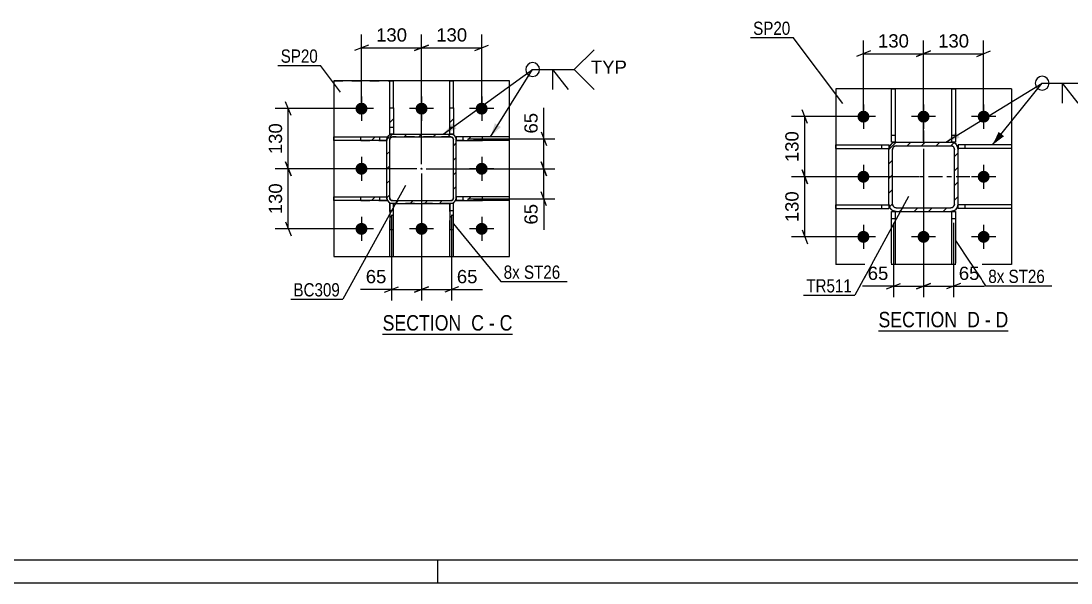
# Model space of a CAD drawing. Header units: millimetres. Extents: x -88 to 753, y -403 to 191.
# Drawn here: x 32.7 to 259.8, y -402.9 to -281.3 of the extents above; entities that cross this region are included whole.
import ezdxf

# ---------------------------------------------------------------- set-up
doc = ezdxf.new("R2010")
doc.units = ezdxf.units.MM
doc.linetypes.add('DXK_LINE_DOT2', pattern=[3.9198, 1.9599, -1.9599])
doc.linetypes.add('DXK_LINE_DOT3', pattern=[5.9187, 2.979, -0.9799, 0.9799, -0.9799])
doc.styles.add('Arial', font='arial.ttf', dxfattribs={"height": 0.2})
doc.styles.add('Arial Narrow', font='ARIALN.TTF', dxfattribs={"height": 0.2})

# ---------------------------------------------------------------- blocks, each defined once
blk = doc.blocks.new('Unknown-317404679-1115')
at = {"color": 5, "linetype": 'Continuous'}
for p, q in [((-83.11, -397.88), (747.89, -397.88)), ((122.89, -402.88), (122.89, -397.88)), ((-88.11, -402.88), (752.89, -402.88))]:
    blk.add_line(p, q, dxfattribs=at)
blk = doc.blocks.new('Unknown-317404679-13 - 1236')
at = {"color": 6, "linetype": 'Continuous'}
blk.add_line((218.16, -348.32), (246.23, -348.32), dxfattribs=at)
at = {"color": 0, "linetype": 'Continuous'}
blk.add_wipeout([(236.27, -347.57), (236.27, -344.07), (218.16, -344.07), (218.16, -347.57)], dxfattribs=at)
at = {"color": 7, "linetype": 'Continuous', "style": 'Arial Narrow'}
blk.add_text('SECTION ', height=3.34, dxfattribs=at).set_placement((218.16, -347.57))
at = {"color": 0, "linetype": 'Continuous'}
blk.add_wipeout([(240.09, -347.57), (240.09, -344.07), (237.32, -344.07), (237.32, -347.57)], dxfattribs=at)
at = {"color": 7, "linetype": 'Continuous', "style": 'Arial Narrow'}
blk.add_text('D', height=3.34, dxfattribs=at).set_placement((237.32, -347.57))
at = {"color": 0, "linetype": 'Continuous'}
blk.add_wipeout([(242.41, -347.57), (242.41, -344.07), (241.14, -344.07), (241.14, -347.57)], dxfattribs=at)
at = {"color": 7, "linetype": 'Continuous', "style": 'Arial Narrow'}
blk.add_text('-', height=3.34, dxfattribs=at).set_placement((241.14, -347.57))
at = {"color": 0, "linetype": 'Continuous'}
blk.add_wipeout([(246.23, -347.57), (246.23, -344.07), (243.46, -344.07), (243.46, -347.57)], dxfattribs=at)
at = {"color": 7, "linetype": 'Continuous', "style": 'Arial Narrow'}
blk.add_text('D', height=3.34, dxfattribs=at).set_placement((243.46, -347.57))
blk = doc.blocks.new('Unknown-317404679-16 - 5525')
at = {"color": 6, "linetype": 'Continuous'}
blk.add_line((110.91, -349.03), (138.98, -349.03), dxfattribs=at)
at = {"color": 0, "linetype": 'Continuous'}
blk.add_wipeout([(129.02, -348.28), (129.02, -344.78), (110.91, -344.78), (110.91, -348.28)], dxfattribs=at)
at = {"color": 7, "linetype": 'Continuous', "style": 'Arial Narrow'}
blk.add_text('SECTION ', height=3.34, dxfattribs=at).set_placement((110.91, -348.28))
at = {"color": 0, "linetype": 'Continuous'}
blk.add_wipeout([(132.84, -348.28), (132.84, -344.78), (130.07, -344.78), (130.07, -348.28)], dxfattribs=at)
at = {"color": 7, "linetype": 'Continuous', "style": 'Arial Narrow'}
blk.add_text('C', height=3.34, dxfattribs=at).set_placement((130.07, -348.28))
at = {"color": 0, "linetype": 'Continuous'}
blk.add_wipeout([(135.17, -348.28), (135.17, -344.78), (133.89, -344.78), (133.89, -348.28)], dxfattribs=at)
at = {"color": 7, "linetype": 'Continuous', "style": 'Arial Narrow'}
blk.add_text('-', height=3.34, dxfattribs=at).set_placement((133.89, -348.28))
at = {"color": 0, "linetype": 'Continuous'}
blk.add_wipeout([(138.98, -348.28), (138.98, -344.78), (136.22, -344.78), (136.22, -348.28)], dxfattribs=at)
at = {"color": 7, "linetype": 'Continuous', "style": 'Arial Narrow'}
blk.add_text('C', height=3.34, dxfattribs=at).set_placement((136.22, -348.28))
blk = doc.blocks.new('Part-317404679-1410 - 1236')
at = {"color": 2, "linetype": 'Continuous'}
for p, q in [((246.9, -321.1), (235.4, -321.1)), ((235.4, -321.9), (235.4, -321.1)), ((246.9, -321.9), (235.4, -321.9)), ((246.9, -321.1), (246.9, -321.9))]:
    blk.add_line(p, q, dxfattribs=at)
at = {"color": 7, "linetype": 'DXK_LINE_DOT2'}
blk.add_line((236.9, -321.9), (236.9, -321.1), dxfattribs=at)
blk = doc.blocks.new('Part-317404679-1424 - 1236')
at = {"color": 2, "linetype": 'Continuous'}
for p, q in [((221, -334), (221, -322.5)), ((221, -322.5), (221.8, -322.5)), ((221.8, -322.5), (221.8, -334)), ((221.8, -334), (221, -334))]:
    blk.add_line(p, q, dxfattribs=at)
at = {"color": 7, "linetype": 'DXK_LINE_DOT2'}
blk.add_line((221, -324), (221.8, -324), dxfattribs=at)
blk = doc.blocks.new('Part-317404679-1260 - 1236')
at = {"linetype": 'Continuous'}
h = blk.add_hatch(dxfattribs=at)
h.set_pattern_fill('', scale=0.7, style=0, pattern_type=0)
h.set_pattern_definition([(45, (222, -307.4955), (-1.57154, 1.57154), [])])
h.paths.add_polyline_path([(233.8, -307.5), (222, -307.5), (221.39, -307.62), (220.87, -307.96), (220.52, -308.48), (220.4, -309.1), (220.4, -320.9), (220.52, -321.51), (220.87, -322.03), (221.39, -322.37), (222, -322.5), (233.8, -322.5), (234.41, -322.37), (234.93, -322.03), (235.28, -321.51), (235.4, -320.9), (235.4, -309.1), (235.28, -308.48), (234.93, -307.96), (234.41, -307.62)])
h.paths.add_polyline_path([(234.54, -308.79), (234.6, -309.1), (234.6, -320.9), (234.54, -321.2), (234.37, -321.46), (234.11, -321.63), (233.8, -321.7), (222, -321.7), (221.69, -321.63), (221.43, -321.46), (221.26, -321.2), (221.2, -320.9), (221.2, -309.1), (221.26, -308.79), (221.43, -308.53), (221.69, -308.36), (222, -308.3), (233.8, -308.3), (234.11, -308.36), (234.37, -308.53)])
at = {"color": 7, "linetype": 'DXK_LINE_DOT3'}
for p, q in [((227.9, -305), (227.9, -325)), ((237.9, -315), (217.9, -315))]:
    blk.add_line(p, q, dxfattribs=at)
at = {"color": 7, "linetype": 'DXK_LINE_DOT2'}
for p, q in [((220.4, -309.1), (220.52, -308.48)), ((221.26, -308.79), (221.2, -309.1)), ((221.39, -307.62), (222, -307.5)), ((222, -308.3), (221.69, -308.36)), ((222, -307.5), (233.8, -307.5)), ((222, -308.3), (233.8, -308.3)), ((233.8, -307.5), (234.41, -307.62)), ((234.11, -308.36), (233.8, -308.3)), ((234.6, -309.1), (234.54, -308.79)), ((235.28, -308.48), (235.4, -309.1)), ((220.4, -320.9), (220.4, -309.1)), ((221.2, -320.9), (221.2, -309.1)), ((234.6, -320.9), (234.6, -309.1)), ((235.4, -320.9), (235.4, -309.1)), ((220.52, -321.51), (220.4, -320.9)), ((221.2, -320.9), (221.26, -321.2)), ((222, -322.5), (221.39, -322.37)), ((221.69, -321.63), (222, -321.7)), ((222, -321.7), (233.8, -321.7)), ((233.8, -321.7), (234.11, -321.63)), ((234.41, -322.37), (233.8, -322.5)), ((234.54, -321.2), (234.6, -320.9)), ((235.4, -320.9), (235.28, -321.51)), ((222, -322.5), (233.8, -322.5))]:
    blk.add_line(p, q, dxfattribs=at)
at = {"color": 2, "linetype": 'Continuous'}
for p, q in [((220.52, -308.48), (220.4, -309.1)), ((221.2, -309.1), (221.26, -308.79)), ((222, -307.5), (221.39, -307.62)), ((221.69, -308.36), (222, -308.3)), ((222, -307.5), (233.8, -307.5)), ((222, -308.3), (233.8, -308.3)), ((234.41, -307.62), (233.8, -307.5)), ((233.8, -308.3), (234.11, -308.36)), ((234.54, -308.79), (234.6, -309.1)), ((235.4, -309.1), (235.28, -308.48)), ((220.4, -320.9), (220.4, -309.1)), ((221.2, -320.9), (221.2, -309.1)), ((234.6, -320.9), (234.6, -309.1)), ((235.4, -320.9), (235.4, -309.1)), ((220.4, -320.9), (220.52, -321.51)), ((221.26, -321.2), (221.2, -320.9)), ((221.39, -322.37), (222, -322.5)), ((222, -321.7), (221.69, -321.63)), ((222, -321.7), (233.8, -321.7)), ((234.11, -321.63), (233.8, -321.7)), ((233.8, -322.5), (234.41, -322.37)), ((234.6, -320.9), (234.54, -321.2)), ((235.28, -321.51), (235.4, -320.9)), ((222, -322.5), (233.8, -322.5))]:
    blk.add_line(p, q, dxfattribs=at)
at = {"color": 7, "linetype": 'DXK_LINE_DOT2'}
for centre, radius, start, end in [((222, -309.1), 1.6, 112.5, 157.5), ((222, -309.1), 0.8, 112.5, 157.5), ((233.8, -309.1), 0.8, 22.5, 67.5), ((233.8, -309.1), 1.6, 22.5, 67.5), ((222, -320.9), 1.6, 202.5, 247.5), ((222, -320.9), 0.8, 202.5, 247.5), ((233.8, -320.9), 0.8, 292.5, 337.5), ((233.8, -320.9), 1.6, 292.5, 337.5)]:
    blk.add_arc(centre, radius, start, end, dxfattribs=at)
at = {"color": 2, "linetype": 'Continuous'}
for centre, radius, start, end in [((222, -309.1), 1.6, 112.5, 157.5), ((222, -309.1), 0.8, 112.5, 157.5), ((233.8, -309.1), 0.8, 22.5, 67.5), ((233.8, -309.1), 1.6, 22.5, 67.5), ((222, -320.9), 1.6, 202.5, 247.5), ((222, -320.9), 0.8, 202.5, 247.5), ((233.8, -320.9), 0.8, 292.5, 337.5), ((233.8, -320.9), 1.6, 292.5, 337.5)]:
    blk.add_arc(centre, radius, start, end, dxfattribs=at)
blk = doc.blocks.new('Part-317404679-1444 - 1236')
at = {"color": 2, "linetype": 'Continuous'}
for p, q in [((208.9, -321.9), (208.9, -321.1)), ((208.9, -321.1), (220.4, -321.1)), ((208.9, -321.9), (220.4, -321.9)), ((220.4, -321.1), (220.4, -321.9))]:
    blk.add_line(p, q, dxfattribs=at)
at = {"color": 7, "linetype": 'DXK_LINE_DOT2'}
blk.add_line((218.9, -321.9), (218.9, -321.1), dxfattribs=at)
blk = doc.blocks.new('Bolt-317404679-1380 - 1236')
at = {"linetype": 'Continuous'}
for points in [[(216.2, -302, -1), (213.6, -302, -1)], [(229.2, -302, -1), (226.6, -302, -1)], [(242.2, -302, -1), (239.6, -302, -1)], [(216.2, -315, -1), (213.6, -315, -1)], [(242.2, -315, -1), (239.6, -315, -1)], [(216.2, -328, -1), (213.6, -328, -1)], [(229.2, -328, -1), (226.6, -328, -1)], [(242.2, -328, -1), (239.6, -328, -1)]]:
    blk.add_hatch(color=1, dxfattribs=at).paths.add_polyline_path(points)
at = {"color": 1, "linetype": 'Continuous'}
for p, q in [((214.9, -299.4), (214.9, -304.6)), ((227.9, -299.4), (227.9, -304.6)), ((240.9, -299.4), (240.9, -304.6)), ((217.5, -302), (212.3, -302)), ((230.5, -302), (225.3, -302)), ((243.5, -302), (238.3, -302)), ((214.9, -312.4), (214.9, -317.6)), ((240.9, -312.4), (240.9, -317.6)), ((217.5, -315), (212.3, -315)), ((243.5, -315), (238.3, -315)), ((214.9, -325.4), (214.9, -330.6)), ((227.9, -325.4), (227.9, -330.6)), ((240.9, -325.4), (240.9, -330.6)), ((217.5, -328), (212.3, -328)), ((230.5, -328), (225.3, -328)), ((243.5, -328), (238.3, -328))]:
    blk.add_line(p, q, dxfattribs=at)
blk = doc.blocks.new('Part-317404679-1415 - 1236')
at = {"color": 2, "linetype": 'Continuous'}
for p, q in [((246.9, -308.1), (235.4, -308.1)), ((235.4, -308.1), (235.4, -308.9)), ((246.9, -308.1), (246.9, -308.9)), ((246.9, -308.9), (235.4, -308.9))]:
    blk.add_line(p, q, dxfattribs=at)
at = {"color": 7, "linetype": 'DXK_LINE_DOT2'}
blk.add_line((236.9, -308.9), (236.9, -308.1), dxfattribs=at)
blk = doc.blocks.new('Part-317404679-1429 - 1236')
at = {"color": 2, "linetype": 'Continuous'}
for p, q in [((234, -334), (234, -322.5)), ((234, -322.5), (234.8, -322.5)), ((234.8, -322.5), (234.8, -334)), ((234.8, -334), (234, -334))]:
    blk.add_line(p, q, dxfattribs=at)
at = {"color": 7, "linetype": 'DXK_LINE_DOT2'}
blk.add_line((234, -324), (234.8, -324), dxfattribs=at)
blk = doc.blocks.new('Part-317404679-1434 - 1236')
at = {"color": 2, "linetype": 'Continuous'}
for p, q in [((221, -307.5), (221, -296)), ((221, -296), (221.8, -296)), ((221.8, -296), (221.8, -307.5)), ((221.8, -307.5), (221, -307.5))]:
    blk.add_line(p, q, dxfattribs=at)
at = {"color": 7, "linetype": 'DXK_LINE_DOT2'}
blk.add_line((221, -306), (221.8, -306), dxfattribs=at)
blk = doc.blocks.new('Part-317404679-1439 - 1236')
at = {"color": 2, "linetype": 'Continuous'}
for p, q in [((234, -307.5), (234, -296)), ((234, -296), (234.8, -296)), ((234.8, -296), (234.8, -307.5)), ((234.8, -307.5), (234, -307.5))]:
    blk.add_line(p, q, dxfattribs=at)
at = {"color": 7, "linetype": 'DXK_LINE_DOT2'}
blk.add_line((234, -306), (234.8, -306), dxfattribs=at)
blk = doc.blocks.new('Part-317404679-1449 - 1236')
at = {"color": 2, "linetype": 'Continuous'}
for p, q in [((208.9, -308.9), (208.9, -308.1)), ((208.9, -308.1), (220.4, -308.1)), ((220.4, -308.1), (220.4, -308.9)), ((208.9, -308.9), (220.4, -308.9))]:
    blk.add_line(p, q, dxfattribs=at)
at = {"color": 7, "linetype": 'DXK_LINE_DOT2'}
blk.add_line((218.9, -308.9), (218.9, -308.1), dxfattribs=at)
blk = doc.blocks.new('Part-317404679-1470 - 1236')
at = {"color": 2, "linetype": 'Continuous'}
for p, q in [((246.9, -296), (208.9, -296)), ((208.9, -296), (208.9, -334)), ((246.9, -296), (246.9, -334)), ((246.9, -334), (208.9, -334))]:
    blk.add_line(p, q, dxfattribs=at)
blk = doc.blocks.new('Part-317404679-5533 - 5525')
at = {"linetype": 'Continuous'}
h = blk.add_hatch(dxfattribs=at)
h.set_pattern_fill('', scale=0.7, style=0, pattern_type=0)
h.set_pattern_definition([(45, (125.4434, -300.1179), (-1.57154, 1.57154), [])])
h.paths.add_polyline_path([(126.24, -300.12), (125.44, -300.12), (125.44, -305.77), (126.24, -305.77)])
at = {"color": 2, "linetype": 'Continuous'}
for p, q in [((125.44, -294.27), (126.24, -294.27)), ((125.44, -300.12), (125.44, -294.27)), ((126.24, -300.12), (126.24, -294.27)), ((125.44, -305.77), (125.44, -300.12)), ((125.44, -300.12), (126.24, -300.12)), ((126.24, -300.12), (126.24, -305.77)), ((126.24, -305.77), (125.44, -305.77))]:
    blk.add_line(p, q, dxfattribs=at)
at = {"color": 7, "linetype": 'DXK_LINE_DOT2'}
for p, q in [((125.44, -305.77), (125.44, -300.12)), ((126.24, -300.12), (126.24, -305.77)), ((125.44, -304.27), (126.24, -304.27)), ((126.24, -305.77), (125.44, -305.77))]:
    blk.add_line(p, q, dxfattribs=at)
blk = doc.blocks.new('Part-317404679-5538 - 5525')
at = {"linetype": 'Continuous'}
h = blk.add_hatch(dxfattribs=at)
h.set_pattern_fill('', scale=0.7, style=0, pattern_type=0)
h.set_pattern_definition([(45, (125.4434, -320.771), (-1.57154, 1.57154), [])])
h.paths.add_polyline_path([(126.24, -320.77), (125.44, -320.77), (125.44, -326.42), (126.24, -326.42)])
at = {"color": 7, "linetype": 'DXK_LINE_DOT2'}
for p, q in [((125.44, -326.42), (125.44, -320.77)), ((126.24, -320.77), (125.44, -320.77)), ((125.44, -322.27), (126.24, -322.27)), ((126.24, -326.42), (126.24, -320.77))]:
    blk.add_line(p, q, dxfattribs=at)
at = {"color": 2, "linetype": 'Continuous'}
for p, q in [((126.24, -320.77), (125.44, -320.77)), ((125.44, -320.77), (125.44, -326.42)), ((126.24, -326.42), (126.24, -320.77)), ((125.44, -332.27), (125.44, -326.42)), ((125.44, -326.42), (126.24, -326.42)), ((126.24, -332.27), (126.24, -326.42)), ((125.44, -332.27), (126.24, -332.27))]:
    blk.add_line(p, q, dxfattribs=at)
blk = doc.blocks.new('Part-317404679-5545 - 5525')
at = {"linetype": 'Continuous'}
h = blk.add_hatch(dxfattribs=at)
h.set_pattern_fill('', scale=0.7, style=0, pattern_type=0)
h.set_pattern_definition([(45, (112.444, -300.1179), (-1.57154, 1.57154), [])])
h.paths.add_polyline_path([(113.24, -300.12), (112.44, -300.12), (112.44, -305.77), (113.24, -305.77)])
at = {"color": 2, "linetype": 'Continuous'}
for p, q in [((112.44, -294.27), (113.24, -294.27)), ((112.44, -300.12), (112.44, -294.27)), ((113.24, -300.12), (113.24, -294.27)), ((112.44, -305.77), (112.44, -300.12)), ((112.44, -300.12), (113.24, -300.12)), ((113.24, -300.12), (113.24, -305.77)), ((113.24, -305.77), (112.44, -305.77))]:
    blk.add_line(p, q, dxfattribs=at)
at = {"color": 7, "linetype": 'DXK_LINE_DOT2'}
for p, q in [((112.44, -305.77), (112.44, -300.12)), ((113.24, -300.12), (113.24, -305.77)), ((112.44, -304.27), (113.24, -304.27)), ((113.24, -305.77), (112.44, -305.77))]:
    blk.add_line(p, q, dxfattribs=at)
blk = doc.blocks.new('Part-317404679-5551 - 5525')
at = {"linetype": 'Continuous'}
h = blk.add_hatch(dxfattribs=at)
h.set_pattern_fill('', scale=0.7, style=0, pattern_type=0)
h.set_pattern_definition([(45, (112.444, -320.771), (-1.57154, 1.57154), [])])
h.paths.add_polyline_path([(113.24, -320.77), (112.44, -320.77), (112.44, -326.42), (113.24, -326.42)])
at = {"color": 7, "linetype": 'DXK_LINE_DOT2'}
for p, q in [((112.44, -326.42), (112.44, -320.77)), ((113.24, -320.77), (112.44, -320.77)), ((112.44, -322.27), (113.24, -322.27)), ((113.24, -326.42), (113.24, -320.77))]:
    blk.add_line(p, q, dxfattribs=at)
at = {"color": 2, "linetype": 'Continuous'}
for p, q in [((113.24, -320.77), (112.44, -320.77)), ((112.44, -320.77), (112.44, -326.42)), ((113.24, -326.42), (113.24, -320.77)), ((112.44, -332.27), (112.44, -326.42)), ((112.44, -326.42), (113.24, -326.42)), ((113.24, -332.27), (113.24, -326.42)), ((112.44, -332.27), (113.24, -332.27))]:
    blk.add_line(p, q, dxfattribs=at)
blk = doc.blocks.new('Part-317404679-5661 - 5525')
at = {"linetype": 'Continuous'}
h = blk.add_hatch(dxfattribs=at)
h.set_pattern_fill('', scale=0.7, style=0, pattern_type=0)
h.set_pattern_definition([(45, (113.0433, -305.771), (-1.57154, 1.57154), [])])
h.paths.add_polyline_path([(125.64, -305.77), (113.04, -305.77), (112.58, -305.86), (112.19, -306.12), (111.93, -306.51), (111.84, -306.97), (111.84, -319.57), (111.93, -320.03), (112.19, -320.42), (112.58, -320.68), (113.04, -320.77), (125.64, -320.77), (126.1, -320.68), (126.49, -320.42), (126.75, -320.03), (126.84, -319.57), (126.84, -306.97), (126.75, -306.51), (126.49, -306.12), (126.1, -305.86)])
h.paths.add_polyline_path([(126.2, -306.74), (126.24, -306.97), (126.24, -319.57), (126.2, -319.8), (126.07, -320), (125.87, -320.13), (125.64, -320.17), (113.04, -320.17), (112.81, -320.13), (112.62, -320), (112.49, -319.8), (112.44, -319.57), (112.44, -306.97), (112.49, -306.74), (112.62, -306.55), (112.81, -306.42), (113.04, -306.37), (125.64, -306.37), (125.87, -306.42), (126.07, -306.55)])
blk.add_hatch(color=246, dxfattribs=at).paths.add_polyline_path([(119.34, -313.37, -1), (119.34, -313.17, -1)])
at = {"color": 7, "linetype": 'DXK_LINE_DOT2'}
for p, q in [((111.84, -306.97), (111.93, -306.51)), ((112.62, -306.55), (112.49, -306.74)), ((112.58, -305.86), (113.04, -305.77)), ((112.81, -306.42), (112.62, -306.55)), ((113.04, -306.37), (112.81, -306.42)), ((113.04, -305.77), (125.64, -305.77)), ((125.64, -306.37), (113.04, -306.37)), ((125.64, -305.77), (126.1, -305.86)), ((125.87, -306.42), (125.64, -306.37)), ((126.07, -306.55), (125.87, -306.42)), ((126.2, -306.74), (126.07, -306.55)), ((126.75, -306.51), (126.84, -306.97)), ((111.84, -319.57), (111.84, -306.97)), ((112.49, -306.74), (112.44, -306.97)), ((112.44, -319.57), (112.44, -306.97)), ((126.24, -306.97), (126.2, -306.74)), ((126.24, -319.57), (126.24, -306.97)), ((126.84, -319.57), (126.84, -306.97)), ((111.93, -320.03), (111.84, -319.57)), ((112.44, -319.57), (112.49, -319.8)), ((112.49, -319.8), (112.62, -320)), ((112.62, -320), (112.81, -320.13)), ((112.81, -320.13), (113.04, -320.17)), ((113.04, -320.17), (125.64, -320.17)), ((125.64, -320.17), (125.87, -320.13)), ((125.87, -320.13), (126.07, -320)), ((126.07, -320), (126.2, -319.8)), ((126.2, -319.8), (126.24, -319.57)), ((126.84, -319.57), (126.75, -320.03)), ((113.04, -320.77), (112.58, -320.68)), ((125.64, -320.77), (113.04, -320.77)), ((126.1, -320.68), (125.64, -320.77))]:
    blk.add_line(p, q, dxfattribs=at)
at = {"color": 2, "linetype": 'Continuous'}
for p, q in [((111.93, -306.51), (111.84, -306.97)), ((112.49, -306.74), (112.62, -306.55)), ((113.04, -305.77), (112.58, -305.86)), ((112.62, -306.55), (112.81, -306.42)), ((112.81, -306.42), (113.04, -306.37)), ((113.04, -305.77), (125.64, -305.77)), ((113.04, -306.37), (125.64, -306.37)), ((126.1, -305.86), (125.64, -305.77)), ((125.64, -306.37), (125.87, -306.42)), ((125.87, -306.42), (126.07, -306.55)), ((126.07, -306.55), (126.2, -306.74)), ((126.84, -306.97), (126.75, -306.51)), ((111.84, -319.57), (111.84, -306.97)), ((112.44, -306.97), (112.49, -306.74)), ((112.44, -319.57), (112.44, -306.97)), ((126.2, -306.74), (126.24, -306.97)), ((126.24, -319.57), (126.24, -306.97)), ((126.84, -319.57), (126.84, -306.97)), ((111.84, -319.57), (111.93, -320.03)), ((112.49, -319.8), (112.44, -319.57)), ((112.62, -320), (112.49, -319.8)), ((112.81, -320.13), (112.62, -320)), ((113.04, -320.17), (112.81, -320.13)), ((113.04, -320.17), (125.64, -320.17)), ((125.87, -320.13), (125.64, -320.17)), ((126.07, -320), (125.87, -320.13)), ((126.2, -319.8), (126.07, -320)), ((126.24, -319.57), (126.2, -319.8)), ((126.75, -320.03), (126.84, -319.57)), ((112.58, -320.68), (113.04, -320.77)), ((113.04, -320.77), (125.64, -320.77)), ((125.64, -320.77), (126.1, -320.68))]:
    blk.add_line(p, q, dxfattribs=at)
at = {"color": 7, "linetype": 'DXK_LINE_DOT3'}
blk.add_line((119.34, -313.27), (119.34, -313.27), dxfattribs=at)
at = {"color": 246, "linetype": 'DXK_LINE_DOT2'}
blk.add_line((119.34, -313.27), (119.34, -313.27), dxfattribs=at)
at = {"color": 246, "linetype": 'Continuous'}
blk.add_circle((119.34, -313.27), 0.1, dxfattribs=at)
at = {"color": 7, "linetype": 'DXK_LINE_DOT2'}
for centre, start, end in [((113.04, -306.97), 112.5, 157.5), ((125.64, -306.97), 22.5, 67.5), ((113.04, -319.57), 202.5, 247.5), ((125.64, -319.57), 292.5, 337.5)]:
    blk.add_arc(centre, 1.2, start, end, dxfattribs=at)
at = {"color": 2, "linetype": 'Continuous'}
for centre, start, end in [((113.04, -306.97), 112.5, 157.5), ((125.64, -306.97), 22.5, 67.5), ((113.04, -319.57), 202.5, 247.5), ((125.64, -319.57), 292.5, 337.5)]:
    blk.add_arc(centre, 1.2, start, end, dxfattribs=at)
blk = doc.blocks.new('Part-317404679-5678 - 5525')
at = {"color": 2, "linetype": 'Continuous'}
for p, q in [((100.34, -294.27), (100.34, -332.27)), ((138.34, -294.27), (100.34, -294.27)), ((138.34, -332.27), (138.34, -294.27)), ((100.34, -332.27), (138.34, -332.27))]:
    blk.add_line(p, q, dxfattribs=at)
at = {"color": 7, "linetype": 'DXK_LINE_DOT2'}
for p, q in [((100.34, -294.27), (113.24, -294.27)), ((100.34, -332.27), (113.24, -332.27))]:
    blk.add_line(p, q, dxfattribs=at)
blk = doc.blocks.new('Part-317404679-5683 - 5525')
at = {"linetype": 'Continuous'}
h = blk.add_hatch(dxfattribs=at)
h.set_pattern_fill('', scale=0.7, style=0, pattern_type=0)
h.set_pattern_definition([(45, (126.8437, -306.371), (-1.57154, 1.57154), [])])
h.paths.add_polyline_path([(132.5, -306.37), (126.84, -306.37), (126.84, -307.17), (132.5, -307.17)])
at = {"color": 7, "linetype": 'DXK_LINE_DOT2'}
for p, q in [((126.84, -307.17), (126.84, -306.37)), ((132.5, -306.37), (126.84, -306.37)), ((128.34, -307.17), (128.34, -306.37)), ((132.5, -307.17), (126.84, -307.17))]:
    blk.add_line(p, q, dxfattribs=at)
at = {"color": 2, "linetype": 'Continuous'}
for p, q in [((132.5, -306.37), (126.84, -306.37)), ((126.84, -306.37), (126.84, -307.17)), ((138.34, -306.37), (132.5, -306.37)), ((132.5, -307.17), (132.5, -306.37)), ((138.34, -307.17), (138.34, -306.37)), ((126.84, -307.17), (132.5, -307.17)), ((138.34, -307.17), (132.5, -307.17))]:
    blk.add_line(p, q, dxfattribs=at)
blk = doc.blocks.new('Part-317404679-5688 - 5525')
at = {"linetype": 'Continuous'}
h = blk.add_hatch(dxfattribs=at)
h.set_pattern_fill('', scale=0.7, style=0, pattern_type=0)
h.set_pattern_definition([(45, (126.8437, -319.371), (-1.57154, 1.57154), [])])
h.paths.add_polyline_path([(132.5, -319.37), (126.84, -319.37), (126.84, -320.17), (132.5, -320.17)])
at = {"color": 7, "linetype": 'DXK_LINE_DOT2'}
for p, q in [((126.84, -320.17), (126.84, -319.37)), ((132.5, -319.37), (126.84, -319.37)), ((132.5, -320.17), (126.84, -320.17)), ((128.34, -320.17), (128.34, -319.37))]:
    blk.add_line(p, q, dxfattribs=at)
at = {"color": 2, "linetype": 'Continuous'}
for p, q in [((132.5, -319.37), (126.84, -319.37)), ((126.84, -319.37), (126.84, -320.17)), ((126.84, -320.17), (132.5, -320.17)), ((138.34, -319.37), (132.5, -319.37)), ((132.5, -320.17), (132.5, -319.37)), ((138.34, -320.17), (132.5, -320.17)), ((138.34, -320.17), (138.34, -319.37))]:
    blk.add_line(p, q, dxfattribs=at)
blk = doc.blocks.new('Part-317404679-5693 - 5525')
at = {"linetype": 'Continuous'}
h = blk.add_hatch(dxfattribs=at)
h.set_pattern_fill('', scale=0.7, style=0, pattern_type=0)
h.set_pattern_definition([(45, (106.1903, -306.371), (-1.57154, 1.57154), [])])
h.paths.add_polyline_path([(111.84, -306.37), (106.19, -306.37), (106.19, -307.17), (111.84, -307.17)])
at = {"color": 2, "linetype": 'Continuous'}
for p, q in [((100.34, -306.37), (106.19, -306.37)), ((100.34, -307.17), (100.34, -306.37)), ((106.19, -306.37), (111.84, -306.37)), ((106.19, -307.17), (106.19, -306.37)), ((111.84, -306.37), (111.84, -307.17)), ((106.19, -307.17), (100.34, -307.17)), ((111.84, -307.17), (106.19, -307.17))]:
    blk.add_line(p, q, dxfattribs=at)
at = {"color": 7, "linetype": 'DXK_LINE_DOT2'}
for p, q in [((106.19, -306.37), (111.84, -306.37)), ((110.34, -307.17), (110.34, -306.37)), ((111.84, -306.37), (111.84, -307.17)), ((106.19, -307.17), (111.84, -307.17))]:
    blk.add_line(p, q, dxfattribs=at)
blk = doc.blocks.new('Part-317404679-5698 - 5525')
at = {"linetype": 'Continuous'}
h = blk.add_hatch(dxfattribs=at)
h.set_pattern_fill('', scale=0.7, style=0, pattern_type=0)
h.set_pattern_definition([(45, (106.1903, -319.371), (-1.57154, 1.57154), [])])
h.paths.add_polyline_path([(111.84, -319.37), (106.19, -319.37), (106.19, -320.17), (111.84, -320.17)])
at = {"color": 2, "linetype": 'Continuous'}
for p, q in [((100.34, -319.37), (106.19, -319.37)), ((100.34, -320.17), (100.34, -319.37)), ((106.19, -320.17), (100.34, -320.17)), ((106.19, -319.37), (111.84, -319.37)), ((106.19, -320.17), (106.19, -319.37)), ((111.84, -320.17), (106.19, -320.17)), ((111.84, -319.37), (111.84, -320.17))]:
    blk.add_line(p, q, dxfattribs=at)
at = {"color": 7, "linetype": 'DXK_LINE_DOT2'}
for p, q in [((106.19, -319.37), (111.84, -319.37)), ((106.19, -320.17), (111.84, -320.17)), ((110.34, -320.17), (110.34, -319.37)), ((111.84, -319.37), (111.84, -320.17))]:
    blk.add_line(p, q, dxfattribs=at)
blk = doc.blocks.new('Bolt-317404679-5707 - 5525')
at = {"linetype": 'Continuous'}
for points in [[(107.64, -300.27, -1), (105.04, -300.27, -1)], [(120.64, -300.27, -1), (118.04, -300.27, -1)], [(133.64, -300.27, -1), (131.04, -300.27, -1)], [(107.64, -313.27, -1), (105.04, -313.27, -1)], [(133.64, -313.27, -1), (131.04, -313.27, -1)], [(107.64, -326.27, -1), (105.04, -326.27, -1)], [(120.64, -326.27, -1), (118.04, -326.27, -1)], [(133.64, -326.27, -1), (131.04, -326.27, -1)]]:
    blk.add_hatch(color=1, dxfattribs=at).paths.add_polyline_path(points)
at = {"color": 1, "linetype": 'Continuous'}
for p, q in [((106.34, -297.67), (106.34, -302.87)), ((119.34, -297.67), (119.34, -302.87)), ((132.34, -297.67), (132.34, -302.87)), ((108.94, -300.27), (103.74, -300.27)), ((121.94, -300.27), (116.74, -300.27)), ((134.94, -300.27), (129.74, -300.27)), ((106.34, -310.67), (106.34, -315.87)), ((132.34, -310.67), (132.34, -315.87)), ((108.94, -313.27), (103.74, -313.27)), ((134.94, -313.27), (129.74, -313.27)), ((106.34, -323.67), (106.34, -328.87)), ((119.34, -323.67), (119.34, -328.87)), ((132.34, -323.67), (132.34, -328.87)), ((108.94, -326.27), (103.74, -326.27)), ((121.94, -326.27), (116.74, -326.27)), ((134.94, -326.27), (129.74, -326.27))]:
    blk.add_line(p, q, dxfattribs=at)
blk = doc.blocks.new('StraightDimension-317404679-1474 - 1236')
at = {"color": 7, "linetype": 'Continuous'}
for p, q in [((227.9, -309.3), (227.9, -341.07)), ((234.4, -325), (234.4, -341.07)), ((226.4, -339.27), (229.4, -338.07)), ((235.9, -338.07), (232.9, -339.27)), ((227.9, -338.67), (234.4, -338.67))]:
    blk.add_line(p, q, dxfattribs=at)
at = {"color": 0}
blk.add_wipeout([(240.57, -337.92), (240.57, -333.72), (234.93, -333.72), (234.93, -337.92)], dxfattribs=at)
at = {"color": 7, "linetype": 'Continuous'}
blk.add_line((234.4, -338.67), (241.1, -338.67), dxfattribs=at)
blk.add_line((234.4, -338.67), (241.1, -338.67), dxfattribs=at)
at = {"color": 3, "style": 'Arial'}
blk.add_text('65', height=2.865, dxfattribs=at).set_placement((235.53, -337.32))
blk = doc.blocks.new('StraightDimension-317404679-1505 - 1236')
at = {"color": 7, "linetype": 'Continuous'}
for p, q in [((213.9, -302), (199.37, -302)), ((202.82, -303.5), (201.62, -300.5)), ((202.22, -315), (202.22, -302)), ((226.9, -315), (199.37, -315)), ((201.62, -313.5), (202.82, -316.5))]:
    blk.add_line(p, q, dxfattribs=at)
at = {"color": 0}
blk.add_wipeout([(201.47, -304.56), (197.27, -304.56), (197.27, -312.43), (201.47, -312.43)], dxfattribs=at)
at = {"color": 3, "style": 'Arial'}
blk.add_text('130', height=2.865, rotation=90.0002, dxfattribs=at).set_placement((200.87, -311.83))
blk = doc.blocks.new('StraightDimension-317404679-1566 - 1236')
at = {"color": 7, "linetype": 'Continuous'}
for p, q in [((214.9, -301), (214.9, -285.54)), ((227.9, -307.3), (227.9, -285.54)), ((216.4, -287.79), (213.4, -288.99)), ((214.9, -288.39), (227.9, -288.39)), ((226.4, -288.99), (229.4, -287.79))]:
    blk.add_line(p, q, dxfattribs=at)
at = {"color": 0}
blk.add_wipeout([(225.34, -287.64), (225.34, -283.44), (217.46, -283.44), (217.46, -287.64)], dxfattribs=at)
at = {"color": 3, "style": 'Arial'}
blk.add_text('130', height=2.865, dxfattribs=at).set_placement((218.06, -287.04))
blk = doc.blocks.new('StraightDimension-317404679-1491 - 1236')
at = {"color": 7, "linetype": 'Continuous'}
for p, q in [((227.9, -309.3), (227.9, -341.07)), ((221.4, -325), (221.4, -341.07)), ((219.9, -339.27), (222.9, -338.07)), ((229.4, -338.07), (226.4, -339.27)), ((221.4, -338.67), (227.9, -338.67))]:
    blk.add_line(p, q, dxfattribs=at)
at = {"color": 0}
blk.add_wipeout([(220.88, -337.92), (220.88, -333.72), (215.23, -333.72), (215.23, -337.92)], dxfattribs=at)
at = {"color": 7, "linetype": 'Continuous'}
blk.add_line((221.4, -338.67), (214.7, -338.67), dxfattribs=at)
blk.add_line((221.4, -338.67), (214.7, -338.67), dxfattribs=at)
at = {"color": 3, "style": 'Arial'}
blk.add_text('65', height=2.865, dxfattribs=at).set_placement((215.83, -337.32))
blk = doc.blocks.new('StraightDimension-317404679-1506 - 1236')
at = {"color": 7, "linetype": 'Continuous'}
for p, q in [((226.9, -315), (199.37, -315)), ((202.82, -316.5), (201.62, -313.5)), ((202.22, -328), (202.22, -315)), ((201.62, -326.5), (202.82, -329.5)), ((213.9, -328), (199.37, -328))]:
    blk.add_line(p, q, dxfattribs=at)
at = {"color": 0}
blk.add_wipeout([(201.47, -317.56), (197.27, -317.56), (197.27, -325.43), (201.47, -325.43)], dxfattribs=at)
at = {"color": 3, "style": 'Arial'}
blk.add_text('130', height=2.865, rotation=90.0002, dxfattribs=at).set_placement((200.87, -324.83))
blk = doc.blocks.new('StraightDimension-317404679-1565 - 1236')
at = {"color": 7, "linetype": 'Continuous'}
for p, q in [((227.9, -307.3), (227.9, -285.54)), ((240.9, -301), (240.9, -285.54)), ((229.4, -287.79), (226.4, -288.99)), ((227.9, -288.39), (240.9, -288.39)), ((239.4, -288.99), (242.4, -287.79))]:
    blk.add_line(p, q, dxfattribs=at)
at = {"color": 0}
blk.add_wipeout([(238.34, -287.64), (238.34, -283.44), (230.46, -283.44), (230.46, -287.64)], dxfattribs=at)
at = {"color": 3, "style": 'Arial'}
blk.add_text('130', height=2.865, dxfattribs=at).set_placement((231.06, -287.04))
blk = doc.blocks.new('StraightDimension-317404679-5735 - 5525')
at = {"color": 7, "linetype": 'Continuous'}
for p, q in [((119.34, -312.27), (119.34, -284.25)), ((132.34, -299.27), (132.34, -284.25)), ((120.84, -286.5), (117.84, -287.7)), ((119.34, -287.1), (132.34, -287.1)), ((130.84, -287.7), (133.84, -286.5))]:
    blk.add_line(p, q, dxfattribs=at)
at = {"color": 0}
blk.add_wipeout([(129.78, -286.35), (129.78, -282.15), (121.91, -282.15), (121.91, -286.35)], dxfattribs=at)
at = {"color": 3, "style": 'Arial'}
blk.add_text('130', height=2.865, dxfattribs=at).set_placement((122.51, -285.75))
blk = doc.blocks.new('StraightDimension-317404679-5866 - 5525')
at = {"color": 7, "linetype": 'Continuous'}
for p, q in [((120.34, -313.27), (148.19, -313.27)), ((145.19, -311.77), (146.39, -314.77)), ((145.79, -319.77), (145.79, -313.27)), ((129.34, -319.77), (148.19, -319.77)), ((146.39, -321.27), (145.19, -318.27))]:
    blk.add_line(p, q, dxfattribs=at)
at = {"color": 0}
blk.add_wipeout([(145.04, -320.3), (140.84, -320.3), (140.84, -325.94), (145.04, -325.94)], dxfattribs=at)
at = {"color": 7, "linetype": 'Continuous'}
blk.add_line((145.79, -319.77), (145.79, -326.47), dxfattribs=at)
blk.add_line((145.79, -319.77), (145.79, -326.47), dxfattribs=at)
at = {"color": 3, "style": 'Arial'}
blk.add_text('65', height=2.865, rotation=90.0002, dxfattribs=at).set_placement((144.44, -325.34))
blk = doc.blocks.new('StraightDimension-317404679-5853 - 5525')
at = {"color": 7, "linetype": 'Continuous'}
for p, q in [((119.34, -314.27), (119.34, -341.78)), ((125.84, -323.27), (125.84, -341.78)), ((117.84, -339.98), (120.84, -338.78)), ((119.34, -339.38), (125.84, -339.38)), ((127.34, -338.78), (124.34, -339.98))]:
    blk.add_line(p, q, dxfattribs=at)
at = {"color": 0}
blk.add_wipeout([(132.02, -338.63), (132.02, -334.43), (126.37, -334.43), (126.37, -338.63)], dxfattribs=at)
at = {"color": 7, "linetype": 'Continuous'}
blk.add_line((125.84, -339.38), (132.54, -339.38), dxfattribs=at)
blk.add_line((125.84, -339.38), (132.54, -339.38), dxfattribs=at)
at = {"color": 3, "style": 'Arial'}
blk.add_text('65', height=2.865, dxfattribs=at).set_placement((126.97, -338.03))
blk = doc.blocks.new('StraightDimension-317404679-5789 - 5525')
at = {"color": 7, "linetype": 'Continuous'}
for p, q in [((118.34, -313.27), (87.67, -313.27)), ((91.12, -314.77), (89.92, -311.77)), ((90.52, -326.27), (90.52, -313.27)), ((105.34, -326.27), (87.67, -326.27)), ((89.92, -324.77), (91.12, -327.77))]:
    blk.add_line(p, q, dxfattribs=at)
at = {"color": 0}
blk.add_wipeout([(89.77, -315.84), (85.57, -315.84), (85.57, -323.71), (89.77, -323.71)], dxfattribs=at)
at = {"color": 3, "style": 'Arial'}
blk.add_text('130', height=2.865, rotation=90.0002, dxfattribs=at).set_placement((89.17, -323.11))
blk = doc.blocks.new('StraightDimension-317404679-5736 - 5525')
at = {"color": 7, "linetype": 'Continuous'}
for p, q in [((106.34, -299.27), (106.34, -284.25)), ((119.34, -312.27), (119.34, -284.25)), ((107.84, -286.5), (104.84, -287.7)), ((106.34, -287.1), (119.34, -287.1)), ((117.84, -287.7), (120.84, -286.5))]:
    blk.add_line(p, q, dxfattribs=at)
at = {"color": 0}
blk.add_wipeout([(116.78, -286.35), (116.78, -282.15), (108.91, -282.15), (108.91, -286.35)], dxfattribs=at)
at = {"color": 3, "style": 'Arial'}
blk.add_text('130', height=2.865, dxfattribs=at).set_placement((109.51, -285.75))
blk = doc.blocks.new('StraightDimension-317404679-5788 - 5525')
at = {"color": 7, "linetype": 'Continuous'}
for p, q in [((91.12, -301.77), (89.92, -298.77)), ((105.34, -300.27), (87.67, -300.27)), ((90.52, -313.27), (90.52, -300.27)), ((118.34, -313.27), (87.67, -313.27)), ((89.92, -311.77), (91.12, -314.77))]:
    blk.add_line(p, q, dxfattribs=at)
at = {"color": 0}
blk.add_wipeout([(89.77, -302.84), (85.57, -302.84), (85.57, -310.71), (89.77, -310.71)], dxfattribs=at)
at = {"color": 3, "style": 'Arial'}
blk.add_text('130', height=2.865, rotation=90.0002, dxfattribs=at).set_placement((89.17, -310.11))
blk = doc.blocks.new('StraightDimension-317404679-5841 - 5525')
at = {"color": 7, "linetype": 'Continuous'}
for p, q in [((119.34, -314.27), (119.34, -341.78)), ((112.84, -323.27), (112.84, -341.78)), ((111.34, -339.98), (114.34, -338.78)), ((112.84, -339.38), (119.34, -339.38)), ((120.84, -338.78), (117.84, -339.98))]:
    blk.add_line(p, q, dxfattribs=at)
at = {"color": 0}
blk.add_wipeout([(112.32, -338.63), (112.32, -334.43), (106.67, -334.43), (106.67, -338.63)], dxfattribs=at)
at = {"color": 7, "linetype": 'Continuous'}
blk.add_line((112.84, -339.38), (106.15, -339.38), dxfattribs=at)
blk.add_line((112.84, -339.38), (106.15, -339.38), dxfattribs=at)
at = {"color": 3, "style": 'Arial'}
blk.add_text('65', height=2.865, dxfattribs=at).set_placement((107.27, -338.03))
blk = doc.blocks.new('StraightDimension-317404679-5879 - 5525')
at = {"color": 7, "linetype": 'Continuous'}
for p, q in [((145.19, -305.27), (146.39, -308.27)), ((129.34, -306.77), (148.19, -306.77)), ((145.79, -313.27), (145.79, -306.77)), ((120.34, -313.27), (148.19, -313.27)), ((146.39, -314.77), (145.19, -311.77))]:
    blk.add_line(p, q, dxfattribs=at)
at = {"color": 0}
blk.add_wipeout([(145.04, -300.6), (140.84, -300.6), (140.84, -306.25), (145.04, -306.25)], dxfattribs=at)
at = {"color": 7, "linetype": 'Continuous'}
blk.add_line((145.79, -306.77), (145.79, -300.07), dxfattribs=at)
blk.add_line((145.79, -306.77), (145.79, -300.07), dxfattribs=at)
at = {"color": 3, "style": 'Arial'}
blk.add_text('65', height=2.865, rotation=90.0002, dxfattribs=at).set_placement((144.44, -305.65))
blk = doc.blocks.new('Mark-317404679-1255 - 1236')
at = {"color": 0}
blk.add_wipeout([(212.41, -340.03), (212.41, -337.03), (202.54, -337.03), (202.54, -340.03)], dxfattribs=at)
blk.add_wipeout([(212.41, -340.03), (212.41, -337.03), (202.54, -337.03), (202.54, -340.03)], dxfattribs=at)
at = {"color": 30, "linetype": 'Continuous'}
for p in [(224.65, -319.26), (201.94, -340.63)]:
    blk.add_line(p, (213.01, -340.63), dxfattribs=at)
at = {"color": 3, "style": 'Arial Narrow'}
blk.add_text('TR511', height=2.863, dxfattribs=at).set_placement((202.54, -340.03))
blk = doc.blocks.new('Mark-317404679-1466 - 1236')
at = {"color": 0}
blk.add_wipeout([(199.09, -284.31), (199.09, -281.31), (191.05, -281.31), (191.05, -284.31)], dxfattribs=at)
blk.add_wipeout([(199.09, -284.31), (199.09, -281.31), (191.05, -281.31), (191.05, -284.31)], dxfattribs=at)
at = {"color": 30, "linetype": 'Continuous'}
for p in [(190.45, -284.91), (210.44, -299.18)]:
    blk.add_line(p, (199.69, -284.91), dxfattribs=at)
at = {"color": 3, "style": 'Arial Narrow'}
blk.add_text('SP20', height=2.863, dxfattribs=at).set_placement((191.05, -284.31))
blk = doc.blocks.new('WeldMark-317404679-1620 - 1236')
at = {"linetype": 'Continuous'}
for points in [[(235.69, -306.57), (232.74, -307.5), (234.91, -305.29)], [(245.31, -306.23), (242.84, -308.1), (244.14, -305.29)]]:
    blk.add_hatch(color=30, dxfattribs=at).paths.add_polyline_path(points)
at = {"color": 30, "linetype": 'Continuous'}
for p, q in [((232.74, -307.5), (253.57, -294.77)), ((242.84, -308.1), (253.57, -294.77)), ((253.57, -294.77), (262.57, -294.77))]:
    blk.add_line(p, q, dxfattribs=at)
at = {"color": 3, "linetype": 'Continuous'}
for q in [(261.28, -299.05), (257.85, -299.05)]:
    blk.add_line((257.85, -294.77), q, dxfattribs=at)
for start, end in [(90, 270), (270, 90)]:
    blk.add_arc((253.57, -294.77), 1.5, start, end, dxfattribs=at)
at = {"color": 0, "linetype": 'Continuous'}
blk.add_wipeout([(273.94, -295.67), (273.94, -292.67), (266.17, -292.67), (266.17, -295.67)], dxfattribs=at)
blk.add_wipeout([(273.94, -295.67), (273.94, -292.67), (266.17, -292.67), (266.17, -295.67)], dxfattribs=at)
at = {"color": 3, "linetype": 'Continuous'}
for q in [(266.85, -290.48), (266.85, -299.05)]:
    blk.add_line((262.57, -294.77), q, dxfattribs=at)
at = {"color": 3, "linetype": 'Continuous', "style": 'Arial'}
blk.add_text('TYP', height=2.865, dxfattribs=at).set_placement((266.17, -295.67))
blk = doc.blocks.new('MarkSet-317404679-1675 - 1236')
at = {"color": 0}
blk.add_wipeout([(245.38, -337.98), (245.38, -334.98), (241.91, -334.98), (241.91, -337.98)], dxfattribs=at)
blk.add_wipeout([(245.38, -337.98), (245.38, -334.98), (241.91, -334.98), (241.91, -337.98)], dxfattribs=at)
at = {"color": 30, "linetype": 'Continuous'}
blk.add_line((234.8, -328.77), (241.31, -338.58), dxfattribs=at)
at = {"color": 0}
blk.add_wipeout([(254.13, -337.98), (254.13, -334.98), (246.28, -334.98), (246.28, -337.98)], dxfattribs=at)
blk.add_wipeout([(254.13, -337.98), (254.13, -334.98), (246.28, -334.98), (246.28, -337.98)], dxfattribs=at)
at = {"color": 30, "linetype": 'Continuous'}
blk.add_line((241.31, -338.58), (255.63, -338.58), dxfattribs=at)
at = {"color": 3, "style": 'Arial Narrow'}
for s, p in [('8x', (241.91, -337.98)), ('ST26', (246.28, -337.98))]:
    blk.add_text(s, height=2.863, dxfattribs=at).set_placement(p)
blk = doc.blocks.new('Mark-317404679-5674 - 5525')
at = {"color": 0}
blk.add_wipeout([(96.91, -290.33), (96.91, -287.33), (88.87, -287.33), (88.87, -290.33)], dxfattribs=at)
blk.add_wipeout([(96.91, -290.33), (96.91, -287.33), (88.87, -287.33), (88.87, -290.33)], dxfattribs=at)
at = {"color": 30, "linetype": 'Continuous'}
for p in [(88.27, -290.93), (101.8, -296.69)]:
    blk.add_line(p, (97.51, -290.93), dxfattribs=at)
at = {"color": 3, "style": 'Arial Narrow'}
blk.add_text('SP20', height=2.863, dxfattribs=at).set_placement((88.87, -290.33))
blk = doc.blocks.new('Mark-317404679-5657 - 5525')
at = {"color": 0}
blk.add_wipeout([(101.68, -340.89), (101.68, -337.89), (91.63, -337.89), (91.63, -340.89)], dxfattribs=at)
blk.add_wipeout([(101.68, -340.89), (101.68, -337.89), (91.63, -337.89), (91.63, -340.89)], dxfattribs=at)
at = {"color": 30, "linetype": 'Continuous'}
for p in [(115.87, -316.9), (91.03, -341.49)]:
    blk.add_line(p, (102.28, -341.49), dxfattribs=at)
at = {"color": 3, "style": 'Arial Narrow'}
blk.add_text('BC309', height=2.863, dxfattribs=at).set_placement((91.63, -340.89))
blk = doc.blocks.new('WeldMark-317404679-5891 - 5525')
at = {"linetype": 'Continuous'}
for points in [[(126.89, -304.62), (124.02, -305.77), (126.02, -303.41)], [(136.47, -304.23), (134.24, -306.37), (135.2, -303.43)]]:
    blk.add_hatch(color=30, dxfattribs=at).paths.add_polyline_path(points)
at = {"color": 30, "linetype": 'Continuous'}
for p, q in [((124.02, -305.77), (143.36, -291.82)), ((134.24, -306.37), (143.36, -291.82)), ((143.36, -291.82), (152.36, -291.82))]:
    blk.add_line(p, q, dxfattribs=at)
at = {"color": 3, "linetype": 'Continuous'}
for q in [(151.07, -296.11), (147.64, -296.11)]:
    blk.add_line((147.64, -291.82), q, dxfattribs=at)
for start, end in [(90, 270), (270, 90)]:
    blk.add_arc((143.36, -291.82), 1.5, start, end, dxfattribs=at)
at = {"color": 0, "linetype": 'Continuous'}
blk.add_wipeout([(163.73, -292.72), (163.73, -289.72), (155.96, -289.72), (155.96, -292.72)], dxfattribs=at)
blk.add_wipeout([(163.73, -292.72), (163.73, -289.72), (155.96, -289.72), (155.96, -292.72)], dxfattribs=at)
at = {"color": 3, "linetype": 'Continuous'}
for q in [(156.64, -287.54), (156.64, -296.11)]:
    blk.add_line((152.36, -291.82), q, dxfattribs=at)
at = {"color": 3, "linetype": 'Continuous', "style": 'Arial'}
blk.add_text('TYP', height=2.865, dxfattribs=at).set_placement((155.96, -292.72))
blk = doc.blocks.new('MarkSet-317404679-5926 - 5525')
at = {"color": 0}
blk.add_wipeout([(140.58, -337.07), (140.58, -334.07), (137.1, -334.07), (137.1, -337.07)], dxfattribs=at)
blk.add_wipeout([(140.58, -337.07), (140.58, -334.07), (137.1, -334.07), (137.1, -337.07)], dxfattribs=at)
at = {"color": 30, "linetype": 'Continuous'}
blk.add_line((126.24, -325.19), (136.5, -337.67), dxfattribs=at)
at = {"color": 0}
blk.add_wipeout([(149.33, -337.07), (149.33, -334.07), (141.48, -334.07), (141.48, -337.07)], dxfattribs=at)
blk.add_wipeout([(149.33, -337.07), (149.33, -334.07), (141.48, -334.07), (141.48, -337.07)], dxfattribs=at)
at = {"color": 30, "linetype": 'Continuous'}
blk.add_line((136.5, -337.67), (150.83, -337.67), dxfattribs=at)
at = {"color": 3, "style": 'Arial Narrow'}
for s, p in [('8x', (137.1, -337.07)), ('ST26', (141.48, -337.07))]:
    blk.add_text(s, height=2.863, dxfattribs=at).set_placement(p)

msp = doc.modelspace()

# ---------------------------------------------------------------- block references
for name in ['Unknown-317404679-1115', 'Part-317404679-5678 - 5525', 'Part-317404679-5545 - 5525', 'Part-317404679-5533 - 5525', 'Part-317404679-1470 - 1236', 'Part-317404679-1434 - 1236', 'Part-317404679-1439 - 1236', 'Bolt-317404679-5707 - 5525', 'Bolt-317404679-1380 - 1236', 'Part-317404679-5693 - 5525', 'Part-317404679-5661 - 5525', 'Part-317404679-5683 - 5525', 'Part-317404679-1260 - 1236', 'Part-317404679-1449 - 1236', 'Part-317404679-1415 - 1236', 'Part-317404679-5698 - 5525', 'Part-317404679-5688 - 5525', 'Part-317404679-5551 - 5525', 'Part-317404679-5538 - 5525', 'Part-317404679-1444 - 1236', 'Part-317404679-1410 - 1236', 'Part-317404679-1424 - 1236', 'Part-317404679-1429 - 1236']:
    msp.add_blockref(name, (0, 0))

# ---------------------------------------------------------------- next in the draw order: block references
for name in ['Mark-317404679-1466 - 1236', 'StraightDimension-317404679-5735 - 5525', 'Mark-317404679-5674 - 5525', 'StraightDimension-317404679-1474 - 1236', 'Unknown-317404679-16 - 5525', 'Unknown-317404679-13 - 1236']:
    msp.add_blockref(name, (0, 0))

# ---------------------------------------------------------------- next in the draw order: block references
for name in ['StraightDimension-317404679-1505 - 1236', 'StraightDimension-317404679-5866 - 5525', 'MarkSet-317404679-1675 - 1236']:
    msp.add_blockref(name, (0, 0))

# ---------------------------------------------------------------- next in the draw order: block references
for name in ['StraightDimension-317404679-1566 - 1236', 'StraightDimension-317404679-1491 - 1236', 'StraightDimension-317404679-5853 - 5525']:
    msp.add_blockref(name, (0, 0))

# ---------------------------------------------------------------- next in the draw order: block references
for name in ['StraightDimension-317404679-1565 - 1236', 'StraightDimension-317404679-5789 - 5525', 'StraightDimension-317404679-1506 - 1236', 'MarkSet-317404679-5926 - 5525']:
    msp.add_blockref(name, (0, 0))

# ---------------------------------------------------------------- next in the draw order: block references
for name in ['StraightDimension-317404679-5736 - 5525', 'WeldMark-317404679-1620 - 1236', 'Mark-317404679-1255 - 1236']:
    msp.add_blockref(name, (0, 0))

# ---------------------------------------------------------------- next in the draw order: block references
msp.add_blockref('StraightDimension-317404679-5788 - 5525', (0, 0))

# ---------------------------------------------------------------- next in the draw order: block references
msp.add_blockref('StraightDimension-317404679-5841 - 5525', (0, 0))

# ---------------------------------------------------------------- next in the draw order: block references
for name in ['StraightDimension-317404679-5879 - 5525', 'Mark-317404679-5657 - 5525']:
    msp.add_blockref(name, (0, 0))

# ---------------------------------------------------------------- next in the draw order: block references
msp.add_blockref('WeldMark-317404679-5891 - 5525', (0, 0))

doc.saveas('drawing.dxf')
